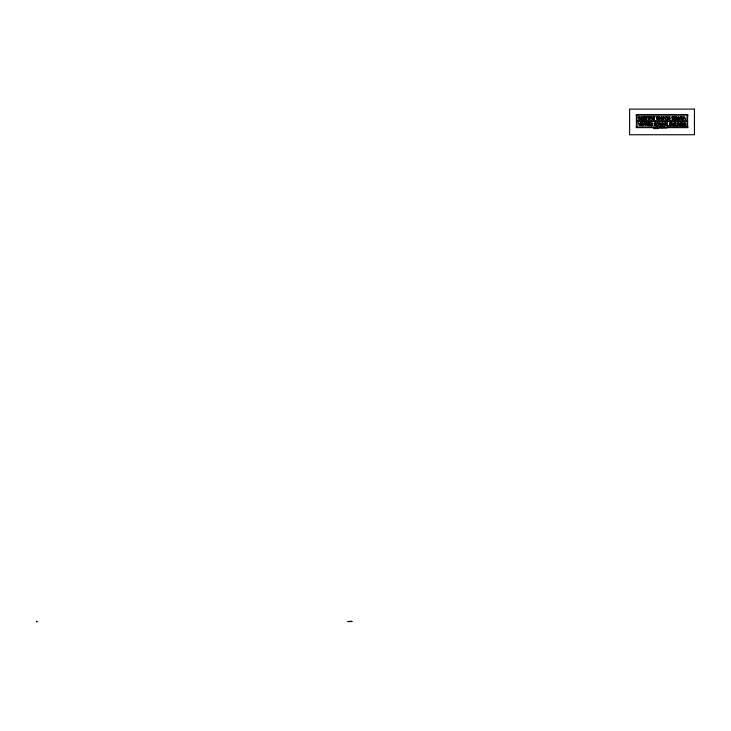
<?xml version="1.0" encoding="UTF-8"?>
<svg xmlns="http://www.w3.org/2000/svg" width="731" height="731" viewBox="0 0 731 731"><rect width="100%" height="100%" fill="white"/><g stroke="black" fill="none" stroke-linecap="round" stroke-linejoin="round"><path stroke-width="1.1" d="M636.354 127.532L687.734 127.532L687.752 126.317L687.049 126.317L687.049 115.973L687.752 115.973L687.752 114.74L636.335 114.74L636.354 115.973L637.03 115.973L637.03 126.317L636.335 126.317L636.335 127.559L687.752 127.559M657.708 125.613C659.517 123.703 656.712 126.518 656.539 124.416C656.009 121.976 659.865 124.069 657.37 122.644A1.06 1.023 0 0 0 656.52 123.027C654.793 124.38 658.211 126.326 656.986 125.622M665.429 125.641L666.288 124.754L666.014 123.046A1.115 1.069 0 0 0 665.63 122.744C662.633 122.022 664.945 126.682 664.845 125.622M651.833 125.641L652.5 124.553L650.946 123.42L651.522 122.982L652.454 123.521L651.997 122.744L650.627 123.448L652.162 125.028L650.608 125.092A0.923 0.886 0 0 0 650.965 125.522L651.833 125.641L651.211 125.622M655.14 125.641L655.808 124.553L654.254 123.42L654.83 122.982L655.762 123.521L655.305 122.744L653.934 123.448L655.469 125.028L653.916 125.092A0.923 0.886 0 0 0 654.272 125.522L655.14 125.641L654.519 125.622M636.482 114.886L687.606 114.886M636.482 121.054L687.606 121.054M636.482 121.136L687.606 121.154M662.176 125.641L663.465 125.001L663.291 123.046A1.115 1.069 0 0 0 662.907 122.744C660.851 121.94 660.623 126.125 662.761 125.622M672.593 125.604L673.918 125.083L674.009 122.689L673.004 125.321L672.036 122.689L672.173 125.22L673.379 125.622M684.362 125.631A1.288 1.234 0 0 0 684.984 125.641L685.751 125.211L685.751 124.124L684.691 124.124L685.422 124.471C684.234 127.541 682.791 121.492 685.349 123.393C686.272 121.995 681.74 123.036 683.796 125.275A1.142 1.096 0 0 0 684.207 125.577L685.048 125.622M659.07 126.975L664.698 126.975M637.268 127.221L657.132 127.404M667.074 127.203L676.833 127.203M658.393 127.907L666.974 127.907L667.092 127.295M653.423 128.528L658.393 128.592L658.329 127.221M348.111 621.487L351.839 621.487M636.354 114.758L636.418 127.468M687.606 114.74L687.606 127.559M676.796 127.295L686.994 127.048L637.313 127.295M662.012 127.221L662.012 127.907M657.014 125.732L657.014 127.404M655.972 127.203L655.972 128.592M653.56 127.203L653.477 128.592M650.416 117.6C649.567 123.119 649.978 113.607 652.025 117.527C652.025 123.082 652.098 114.721 650.416 117.6M659.773 118.038C658.092 122.004 657.827 114.237 659.773 118.038M661.601 123.904C662.725 128.263 664.05 120.679 661.601 123.904M662.496 118.038C660.824 122.004 660.55 114.237 662.496 118.038M664.324 123.904C665.457 128.263 666.773 120.679 664.324 123.904M660.111 118.047L659.581 119.372L658.448 119.5A1.115 1.069 0 0 1 658.064 119.199C656.356 117.298 660.066 115.215 660.111 118.047M662.834 118.047L662.313 119.372L661.171 119.5A1.115 1.069 0 0 1 660.787 119.199C659.079 117.298 662.789 115.215 662.834 118.047M647.785 123.493L647.081 124.288L647.995 125.622L646.496 124.325L645.784 125.622L645.784 122.689L647.41 122.771L647.785 123.493M676.303 118.596L676.678 119.464L678.295 119.546L678.295 116.622L677.966 117.919L676.093 116.622L676.997 117.947L676.303 118.596M667.558 118.102C667.668 120.186 664.351 118.175 666.718 119.601A1.06 1.023 0 0 0 667.558 119.217L667.741 117.252L666.553 116.585A0.941 0.895 0 0 0 666.069 116.814C664.799 118.449 667.86 115.589 667.558 118.102M644.906 117.718L645.144 119.016L646.268 119.199L646.268 116.96L644.906 117.718M679.209 124.133L678.834 125.175L677.811 125.275L677.811 123.036L678.935 123.228L679.209 124.133M644.568 117.636L644.87 119.235L646.606 119.546L646.606 116.622L645.071 116.759L644.568 117.636M679.547 124.142L679.008 125.476L677.482 125.622L677.482 122.689L679.035 122.845L679.547 124.142M640.301 118.093C636.052 120.377 642.11 120.368 640.283 116.96A1.151 1.106 0 0 0 639.716 116.613A1.288 1.234 0 0 0 639.095 116.594L638.327 117.024L638.327 118.111L639.387 118.111L638.656 117.764L639.378 116.914L640.301 118.093M670.144 118.787C669.523 120.706 667.165 118.102 669.495 119.226C669.989 118.586 666.553 116.375 669.806 116.722A0.923 0.886 0 0 1 670.163 117.152L668.563 117.417L670.144 118.787M673.452 118.787C672.831 120.706 670.473 118.102 672.803 119.226C673.297 118.586 669.861 116.375 673.114 116.722A0.923 0.886 0 0 1 673.47 117.152L671.871 117.417L673.452 118.787M652.856 117.307L654.053 117.974L654.053 116.96L652.856 117.307M671.241 124.773L670.025 125.275L670.025 124.27L671.241 124.773M652.527 117.216L652.838 119.354L654.391 119.546L654.391 116.622L652.527 117.216M652.957 118.605L654.053 119.199L654.053 118.312L652.957 118.605M671.14 123.484L670.025 123.923L670.025 123.036L671.14 123.484M671.588 124.773L671.168 125.531L669.697 125.622L669.697 122.689L671.241 122.89L671.588 124.773M647.447 123.493L646.113 123.987L646.113 123.018L647.447 123.493M676.659 118.605L677.966 119.226L677.966 118.258L676.659 118.605M644.313 123L643.892 124.416L644.742 124.416L644.313 123M679.912 118.678L679.775 119.235L679.337 117.819L680.186 117.819L679.912 118.678M643.792 124.736C642.339 128.994 644.833 116.978 645.519 125.622L644.852 124.736L643.792 124.736M680.552 116.622L680.287 117.508L679.227 117.508L678.56 116.622L679.583 119.546L680.552 116.622M639.753 123.557L639.479 124.069L638.327 122.689L639.296 125.622L640.621 122.689L639.753 123.557M684.6 118.166L683.458 119.546L684.454 116.622L685.751 119.546L684.6 118.166M36.87 621.268L36.87 621.898L36.87 621.268M694.45 109.102L629.61 109.102L629.61 134.751L694.45 134.751L694.45 109.102M641.471 116.622L641.133 119.546L641.452 117.243C644.303 124.946 642.814 111.213 642.787 118.925L641.471 116.622M644.002 116.622L643.673 119.546L644.002 116.622M648.561 116.622L646.999 116.622L648.233 116.96L648.233 119.546L648.561 116.622M649.448 116.622L649.119 119.546L649.448 116.622M657.315 116.622L655.753 116.622L656.986 116.96L656.986 119.546L657.315 116.622M663.638 116.622L663.309 119.546L663.638 118.34L664.936 118.34C665.301 122.561 665.228 113.378 664.936 118.002L663.638 118.002L663.638 116.622M675.764 116.622L673.891 116.622L675.435 116.96L675.435 117.956L674.046 117.956L675.435 118.303L675.435 119.199L673.955 119.546L675.764 119.546L675.764 116.622M681.53 116.622L681.191 119.546L681.511 117.243C684.371 124.946 682.882 111.213 682.845 118.925L681.53 116.622M641.251 122.689L640.913 125.622L641.233 123.32C644.084 131.023 642.595 117.289 642.567 125.001L641.251 122.689M650.124 122.689L648.315 122.689L648.315 125.622L650.188 125.622L648.644 125.275L648.644 124.279L650.033 124.279L648.644 123.932L648.644 123.036L650.124 122.689M659.143 122.689L658.814 125.622L659.143 124.243L660.44 124.243C660.733 128.866 660.806 119.683 660.44 123.895L659.143 123.895L659.143 122.689M667.092 122.689L666.763 125.622L668.326 125.622L667.092 125.275L667.092 122.689M674.96 122.689L674.631 125.622L674.96 122.689M675.846 122.689L675.517 125.622L677.08 125.622L675.846 125.275L675.846 122.689M680.406 122.689L680.077 125.622L680.406 122.689M681.31 122.689L680.972 125.622L681.292 123.32C684.143 131.023 682.663 117.289 682.635 125.001L681.31 122.689M351.839 621.396L348.111 621.578L351.839 621.396"/></g></svg>
